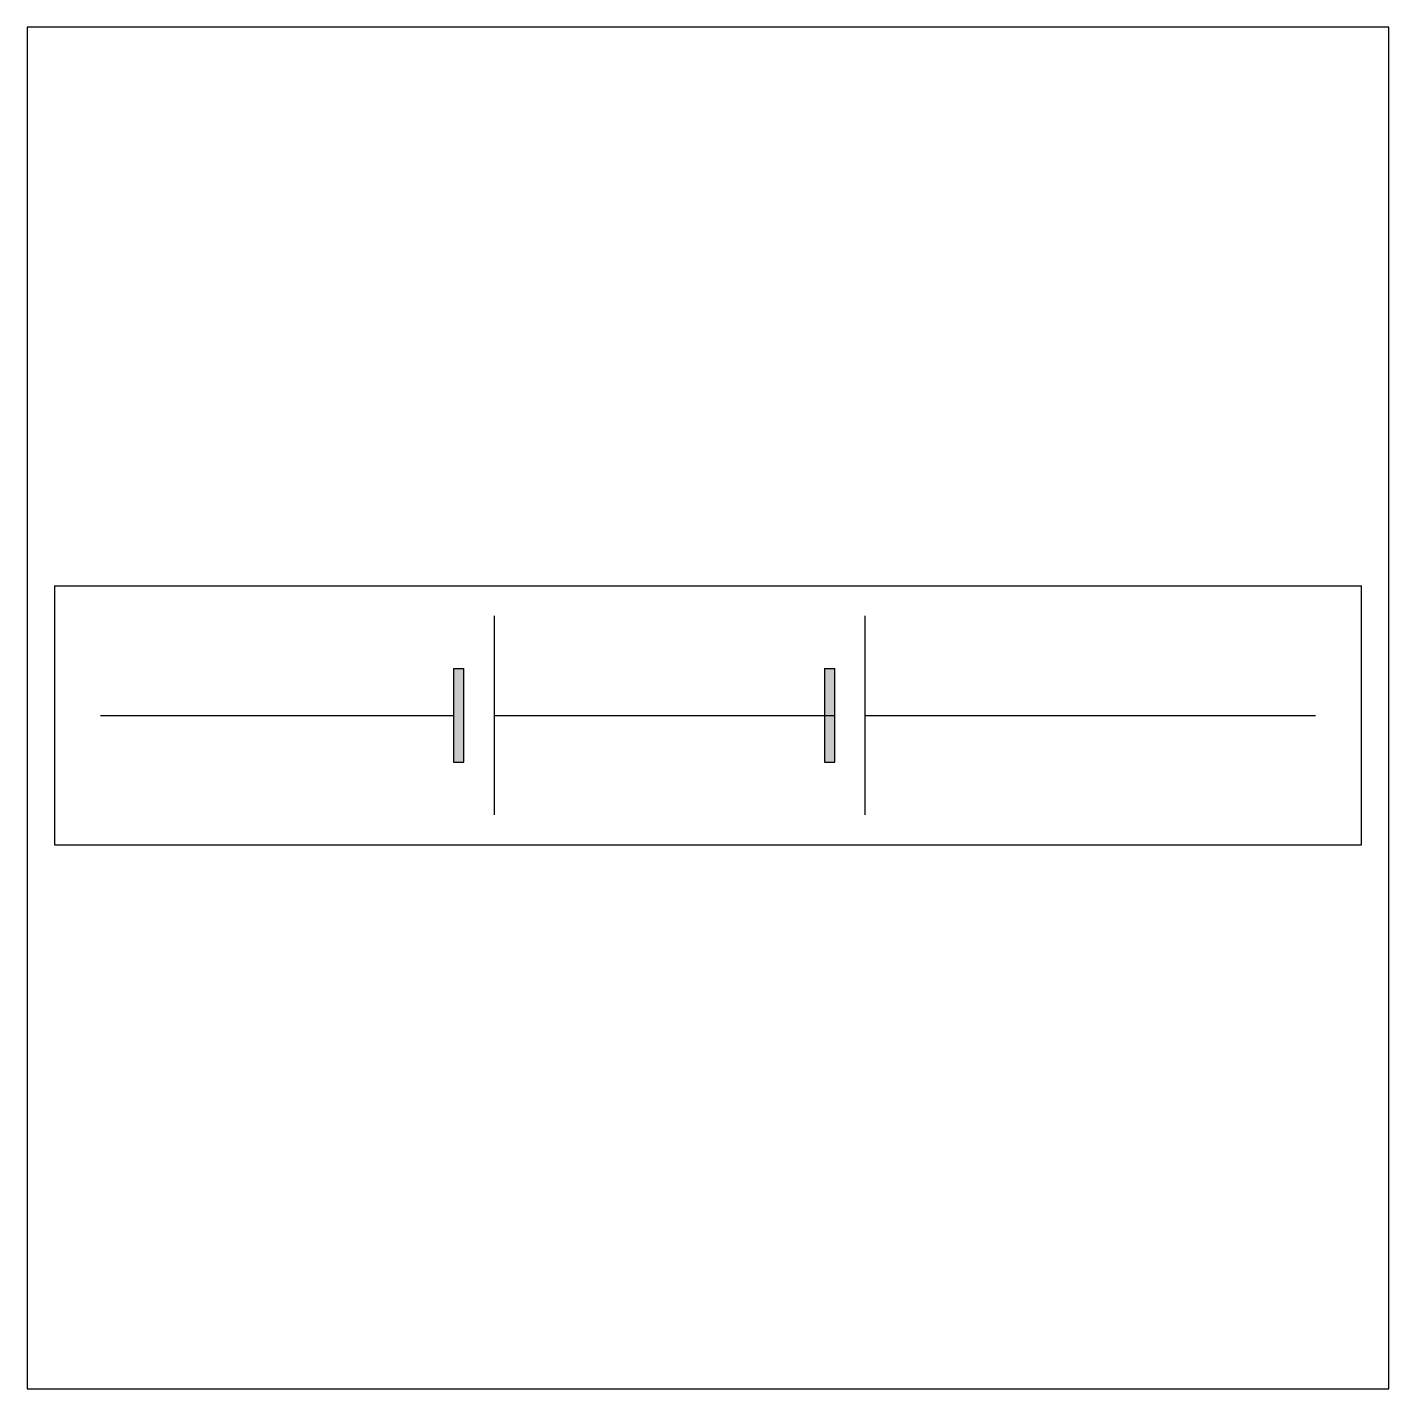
# Model space of a CAD drawing. Header units: millimetres. Extents: x 0 to 1000, y 0 to 1000.
import ezdxf

# ---------------------------------------------------------------- set-up
doc = ezdxf.new("R2010")
doc.units = ezdxf.units.MM
doc.layers.get('0').update_dxf_attribs({"color": 2})
doc.layers.add('1', color=1, linetype='Continuous')
doc.layers.add('2', color=7, linetype='Continuous')

msp = doc.modelspace()

# ---------------------------------------------------------------- hatches: boundary and pattern name
at = {"layer": '2'}
for points in [[(320.7, 529.1), (313.1, 529.1), (313.1, 460.1), (320.7, 460.1)], [(593.1, 529.1), (585.5, 529.1), (585.5, 460.1), (593.1, 460.1)]]:
    msp.add_hatch(color=256, dxfattribs=at).paths.add_polyline_path(points)

# ---------------------------------------------------------------- linework, layer by layer
at = {"color": 2}
msp.add_lwpolyline([(0, 0), (1000, 0), (1000, 1000), (0, 1000)], close=True, dxfattribs=at)
at = {"layer": '1', "color": 1}
for p, q in [((20, 589.8), (20, 399.4)), ((20, 589.8), (980, 589.8)), ((980, 399.4), (980, 589.8)), ((20, 399.4), (980, 399.4))]:
    msp.add_line(p, q, dxfattribs=at)
at = {"layer": '2'}
for p, q in [((342.9, 567.6), (342.9, 421.6)), ((615.3, 567.6), (615.3, 421.6)), ((313.1, 529.1), (313.1, 460.1)), ((313.1, 529.1), (320.7, 529.1)), ((320.7, 460.1), (320.7, 529.1)), ((585.5, 529.1), (585.5, 460.1)), ((585.5, 529.1), (593.1, 529.1)), ((593.1, 460.1), (593.1, 529.1)), ((53.7, 494.6), (313.1, 494.6)), ((342.9, 494.6), (593.1, 494.6)), ((615.3, 494.6), (946.1, 494.6)), ((313.1, 460.1), (320.7, 460.1)), ((585.5, 460.1), (593.1, 460.1))]:
    msp.add_line(p, q, dxfattribs=at)

doc.saveas('drawing.dxf')
